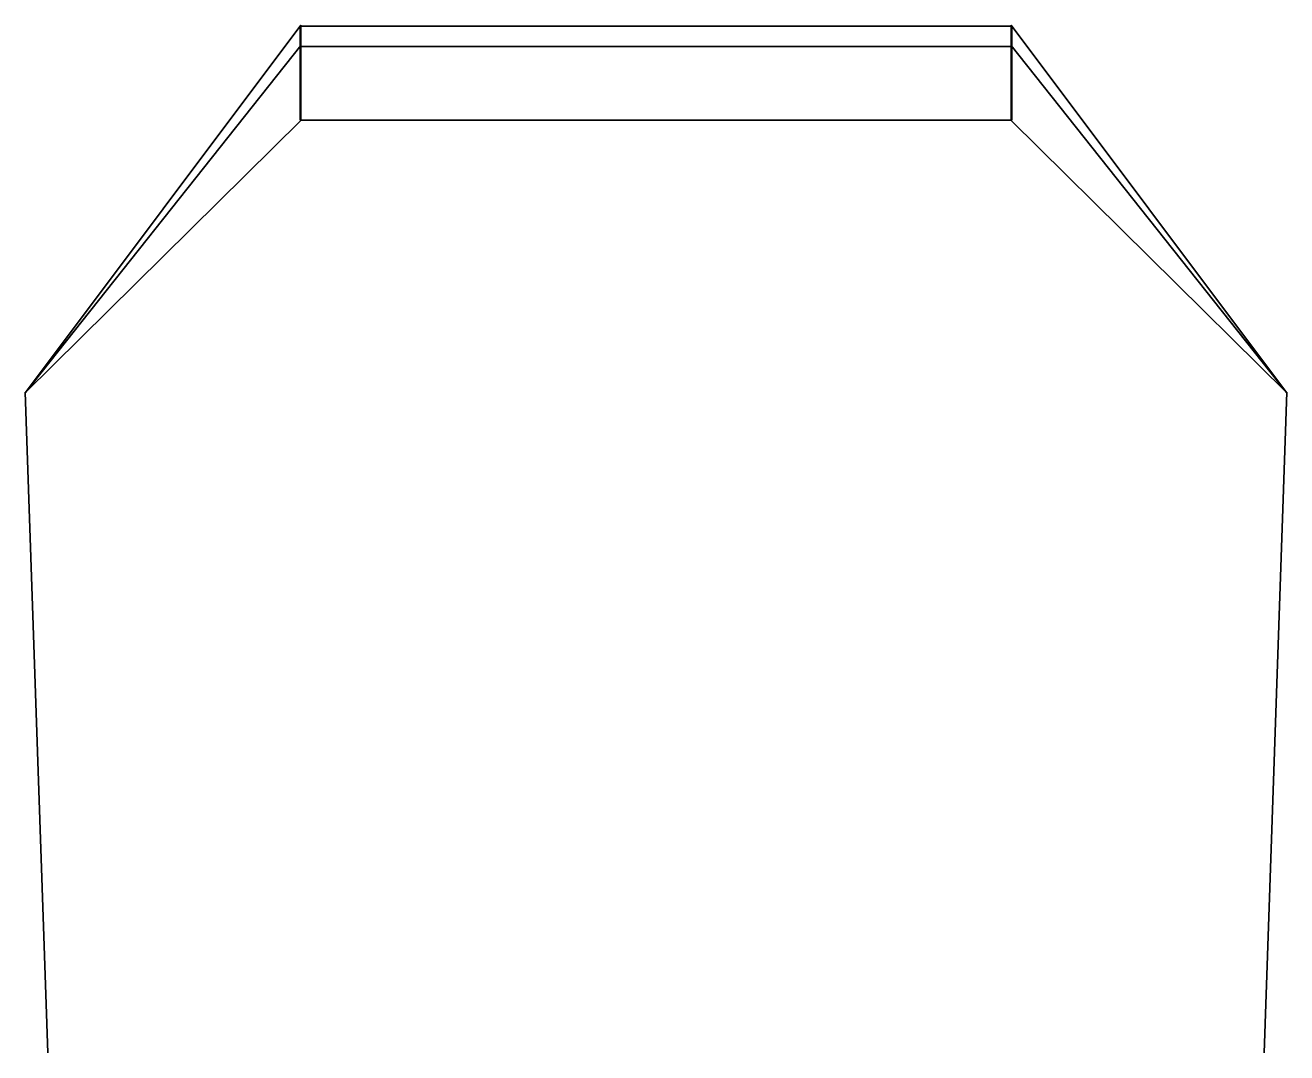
# Model space of a CAD drawing. Header units: metres. Extents: x -290 to 290, y 325 to 798.
import ezdxf

# ---------------------------------------------------------------- set-up
doc = ezdxf.new("R2010")
doc.units = ezdxf.units.M

msp = doc.modelspace()

# ---------------------------------------------------------------- linework, layer by layer
at = {"layer": 'layer1', "color": 1}
for points in [[(-163.51038, 797.50507, -199.31503), (-290.1712, 628.49548, -199.31503), (-290.1712, 628.49548, 0.68497), (-163.51038, 753.74127, -4.72881)], [(-163.51038, 753.74127, -4.72881), (-290.1712, 628.49548, 0.68497), (-290.1712, 628.49548, -199.31503), (-163.51038, 797.50507, -199.31503)], [(-163.51038, 797.50507, 199.31503), (-163.51038, 753.74127, -4.56112), (-290.1712, 628.49548, -0.68497), (-290.1712, 628.49548, 199.31503)], [(-163.51038, 753.74127, -4.56112), (-163.51038, 797.50507, 199.31503), (-290.1712, 628.49548, 199.31503), (-290.1712, 628.49548, -0.68497)], [(-163.51038, 797.50507, -199.9259), (-163.51038, 753.74127, -343.16721), (-290.1712, 628.49548, -339.29105), (-290.1712, 628.49548, -199.9259)], [(-163.51038, 753.74127, -343.16721), (-163.51038, 797.50507, -199.9259), (-290.1712, 628.49548, -199.9259), (-290.1712, 628.49548, -339.29105)], [(-163.51038, 797.50507, 199.9259), (-290.1712, 628.49548, 199.9259), (-290.1712, 628.49548, 339.29105), (-163.51038, 753.74127, 343.16721)], [(-163.51038, 753.74127, 343.16721), (-290.1712, 628.49548, 339.29105), (-290.1712, 628.49548, 199.9259), (-163.51038, 797.50507, 199.9259)], [(163.84752, 797.06097, -194.85402), (-163.84752, 797.06097, -194.85402), (-163.84752, 753.88507, -3.38372), (163.84752, 753.88507, -3.38372)], [(163.84752, 753.88507, -3.38372), (-163.84752, 753.88507, -3.38372), (-163.84752, 797.06097, -194.85402), (163.84752, 797.06097, -194.85402)], [(163.84752, 753.86969, -4.54533), (-163.84752, 753.86969, -4.54533), (-163.84752, 797.06097, 195.45461), (163.84752, 797.06097, 195.45461)], [(163.84752, 797.06097, 195.45461), (-163.84752, 797.06097, 195.45461), (-163.84752, 753.86969, -4.54533), (163.84752, 753.86969, -4.54533)], [(163.84752, 753.86969, -343.1514), (-163.84752, 753.86969, -343.1514), (-163.84752, 797.06097, -203.78635), (163.84752, 797.06097, -203.78635)], [(163.84752, 797.06097, -203.78635), (-163.84752, 797.06097, -203.78635), (-163.84752, 753.86969, -343.1514), (163.84752, 753.86969, -343.1514)], [(163.84752, 753.86969, 343.1514), (163.84752, 797.06097, 203.78635), (-163.84752, 797.06097, 203.78635), (-163.84752, 753.86969, 343.1514)], [(163.84752, 797.06097, 203.78635), (163.84752, 753.86969, 343.1514), (-163.84752, 753.86969, 343.1514), (-163.84752, 797.06097, 203.78635)], [(163.51038, 797.50507, -199.31503), (163.51038, 753.74127, -4.72881), (290.1712, 628.49548, 0.68497), (290.1712, 628.49548, -199.31503)], [(163.51038, 753.74127, -4.72881), (163.51038, 797.50507, -199.31503), (290.1712, 628.49548, -199.31503), (290.1712, 628.49548, 0.68497)], [(163.51038, 797.50507, 199.31503), (290.1712, 628.49548, 199.31503), (290.1712, 628.49548, -0.68497), (163.51038, 753.74127, -4.56112)], [(163.51038, 753.74127, -4.56112), (290.1712, 628.49548, -0.68497), (290.1712, 628.49548, 199.31503), (163.51038, 797.50507, 199.31503)], [(163.51038, 797.50507, -199.9259), (290.1712, 628.49548, -199.9259), (290.1712, 628.49548, -339.29105), (163.51038, 753.74127, -343.16721)], [(163.51038, 753.74127, -343.16721), (290.1712, 628.49548, -339.29105), (290.1712, 628.49548, -199.9259), (163.51038, 797.50507, -199.9259)], [(163.51038, 797.50507, 199.9259), (163.51038, 753.74127, 343.16721), (290.1712, 628.49548, 339.29105), (290.1712, 628.49548, 199.9259)], [(163.51038, 753.74127, 343.16721), (163.51038, 797.50507, 199.9259), (290.1712, 628.49548, 199.9259), (290.1712, 628.49548, 339.29105)], [(-163.51038, 788.22241, -496.43915), (-290.1712, 628.49548, -464.41763), (-290.1712, 628.49548, -337.92111), (-163.51038, 753.74127, -343.33487)], [(-163.51038, 753.74127, -343.33487), (-290.1712, 628.49548, -337.92111), (-290.1712, 628.49548, -464.41763), (-163.51038, 788.22241, -496.43915)], [(-163.51038, 788.22241, 496.43915), (-163.51038, 753.74127, 343.33487), (-290.1712, 628.49548, 337.92111), (-290.1712, 628.49548, 464.41763)], [(-163.51038, 753.74127, 343.33487), (-163.51038, 788.22241, 496.43915), (-290.1712, 628.49548, 464.41763), (-290.1712, 628.49548, 337.92111)], [(163.84752, 787.77832, -491.97818), (-163.84752, 787.77832, -491.97818), (-163.84752, 753.88507, -341.98978), (163.84752, 753.88507, -341.98978)], [(163.84752, 753.88507, -341.98978), (-163.84752, 753.88507, -341.98978), (-163.84752, 787.77832, -491.97818), (163.84752, 787.77832, -491.97818)], [(163.84752, 787.77832, 491.97818), (163.84752, 753.88507, 341.98978), (-163.84752, 753.88507, 341.98978), (-163.84752, 787.77832, 491.97818)], [(163.84752, 753.88507, 341.98978), (163.84752, 787.77832, 491.97818), (-163.84752, 787.77832, 491.97818), (-163.84752, 753.88507, 341.98978)], [(163.51038, 788.22241, -496.43915), (163.51038, 753.74127, -343.33487), (290.1712, 628.49548, -337.92111), (290.1712, 628.49548, -464.41763)], [(163.51038, 753.74127, -343.33487), (163.51038, 788.22241, -496.43915), (290.1712, 628.49548, -464.41763), (290.1712, 628.49548, -337.92111)], [(163.51038, 788.22241, 496.43915), (290.1712, 628.49548, 464.41763), (290.1712, 628.49548, 337.92111), (163.51038, 753.74127, 343.33487)], [(163.51038, 753.74127, 343.33487), (290.1712, 628.49548, 337.92111), (290.1712, 628.49548, 464.41763), (163.51038, 788.22241, 496.43915)], [(-290.34595, 628.63751, -188.63809), (-279.86795, 324.66171, -188.63809), (-279.86795, 324.66171, 190.48828), (-290.34595, 628.63751, 190.48828)], [(-290.34595, 628.63751, 190.48828), (-279.86795, 324.66171, 190.48828), (-279.86795, 324.66171, -188.63809), (-290.34595, 628.63751, -188.63809)], [(-290.34595, 628.63751, -464.0733), (-279.86795, 324.66171, -430.95688), (-279.86795, 324.66171, -197.10394), (-290.34595, 628.63751, -197.10394)], [(-290.34595, 628.63751, -197.10394), (-279.86795, 324.66171, -197.10394), (-279.86795, 324.66171, -430.95688), (-290.34595, 628.63751, -464.0733)], [(-290.34595, 628.63751, 464.0733), (-290.34595, 628.63751, 197.10394), (-279.86795, 324.66171, 197.10394), (-279.86795, 324.66171, 424.56873)], [(-290.34595, 628.63751, 197.10394), (-290.34595, 628.63751, 464.0733), (-279.86795, 324.66171, 424.56873), (-279.86795, 324.66171, 197.10394)], [(290.34595, 628.63751, -188.63809), (290.34595, 628.63751, 190.48828), (279.86795, 324.66171, 190.48828), (279.86795, 324.66171, -188.63809)], [(290.34595, 628.63751, 190.48828), (290.34595, 628.63751, -188.63809), (279.86795, 324.66171, -188.63809), (279.86795, 324.66171, 190.48828)], [(290.34595, 628.63751, -464.0733), (290.34595, 628.63751, -197.10394), (279.86795, 324.66171, -197.10394), (279.86795, 324.66171, -430.95688)], [(290.34595, 628.63751, -197.10394), (290.34595, 628.63751, -464.0733), (279.86795, 324.66171, -430.95688), (279.86795, 324.66171, -197.10394)], [(290.34595, 628.63751, 464.0733), (279.86795, 324.66171, 424.56873), (279.86795, 324.66171, 197.10394), (290.34595, 628.63751, 197.10394)], [(290.34595, 628.63751, 197.10394), (279.86795, 324.66171, 197.10394), (279.86795, 324.66171, 424.56873), (290.34595, 628.63751, 464.0733)]]:
    msp.add_3dface(points, dxfattribs=at)

doc.saveas('drawing.dxf')
